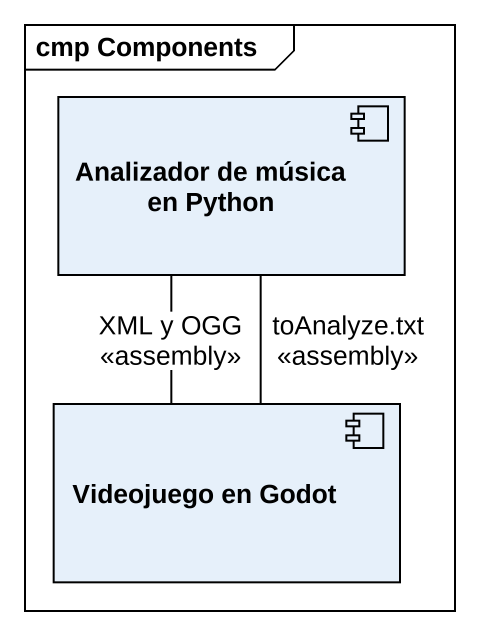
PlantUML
@startuml
mainframe cmp Components
component "Analizador de música en Python" as Analizador_de_música_en
component "Videojuego en Godot" as Videojuego_en_Godot
Analizador_de_música_en -- Videojuego_en_Godot : toAnalyze.txt\n<<assembly>>
Videojuego_en_Godot -up- Analizador_de_música_en : XML y OGG\n<<assembly>>
@enduml
